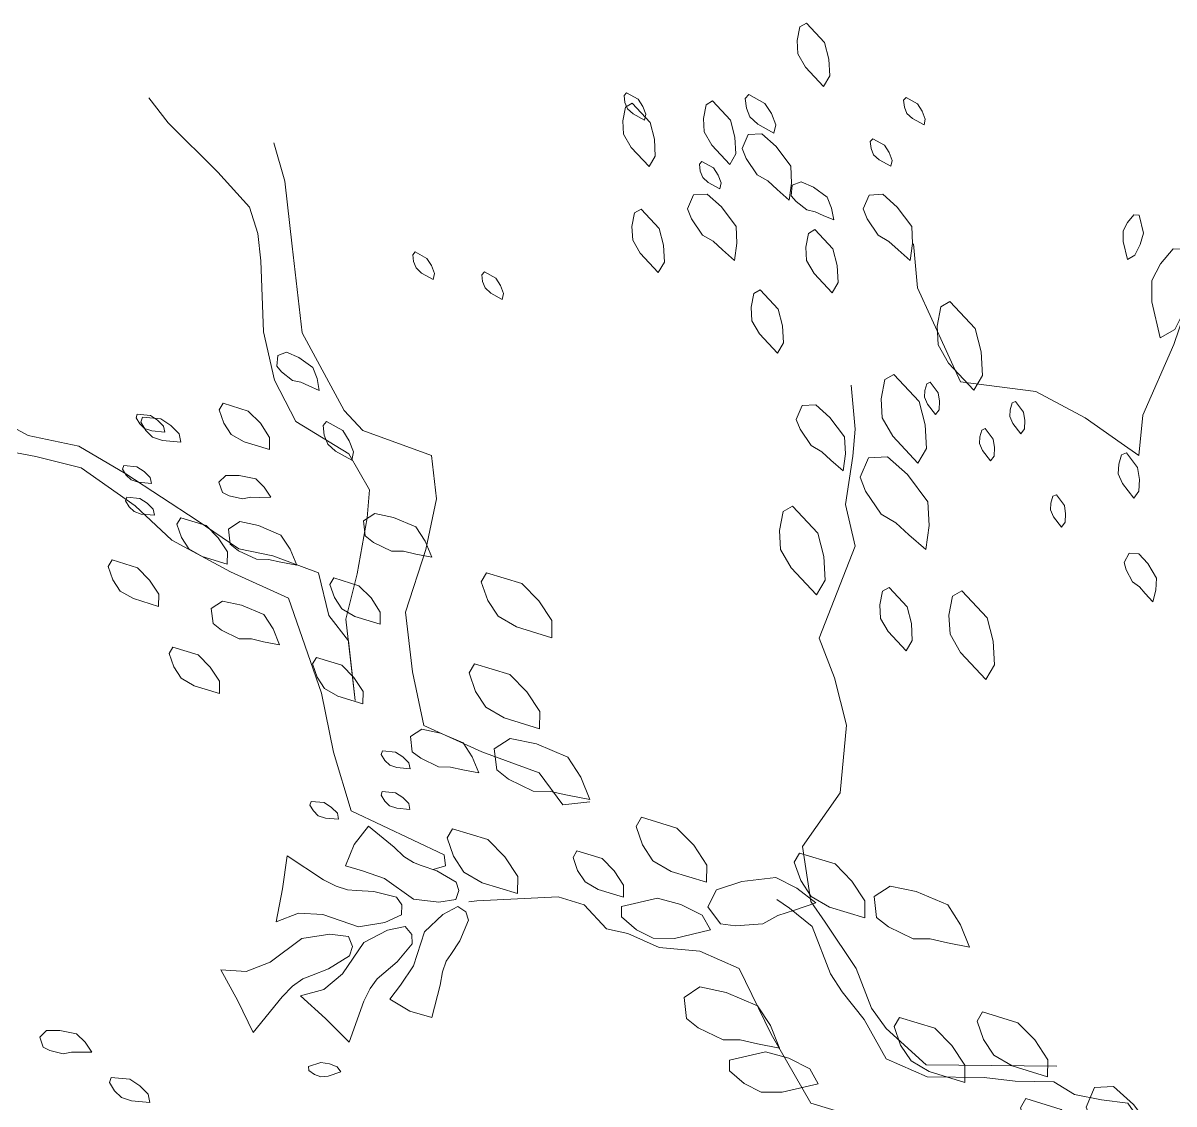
# Model space of a CAD drawing. Header units: millimetres. Extents: x 935 to 13922, y 3203 to 7816.
# Drawn here: x 2357 to 2453, y 5991.8 to 6082 of the extents above; entities that cross this region are included whole.
import ezdxf

# ---------------------------------------------------------------- set-up
doc = ezdxf.new("R2010")
doc.units = ezdxf.units.MM
doc.layers.add('ALBERO_rami', color=33, linetype='Continuous', lineweight=5)
doc.layers.add('PALMA_pianta - trees palm', color=74, linetype='Continuous', lineweight=5)
doc.layers.add('FIORITURA - flower', color=7, linetype='Continuous', lineweight=5, true_color=0xeb00eb)

msp = doc.modelspace()

# ---------------------------------------------------------------- linework, layer by layer
at = {"layer": 'ALBERO_rami', "linetype": 'Continuous'}
for points in [[(2352.531, 6050.208), (2357.42, 6047.557), (2361.65, 6046.665), (2365.582, 6044.363), (2371.532, 6040.458), (2375.011, 6038.104), (2377.831, 6037.509), (2381.66, 6036.113), (2382.526, 6032.544), (2384.143, 6030.436), (2384.711, 6025.459), (2383.936, 6032.247), (2384.881, 6036.022), (2385.723, 6040.702), (2385.918, 6043.017), (2384.198, 6046.029), (2379.761, 6048.732), (2377.99, 6052.197), (2377.072, 6056.218), (2376.853, 6062.153), (2376.595, 6064.415), (2375.884, 6066.626), (2373.259, 6069.536), (2369.12, 6073.648), (2367.503, 6075.755)], [(2455.888, 6075.806), (2454.414, 6069.806), (2454.298, 6058.904), (2453.036, 6055.158), (2450.434, 6049.263), (2450.116, 6045.883), (2448.623, 6046.932), (2445.637, 6049.03), (2441.523, 6051.234), (2435.232, 6052.05), (2431.648, 6059.888), (2431.311, 6063.557)], [(2404.301, 6016.981), (2402.048, 6016.741), (2400.078, 6019.419), (2395.292, 6021.165), (2390.454, 6023.364), (2389.485, 6027.837), (2388.917, 6032.815), (2390.613, 6038.051), (2391.506, 6042.279), (2391.093, 6045.899), (2385.35, 6047.994), (2383.785, 6049.649), (2380.293, 6056.127), (2379.467, 6063.368), (2378.847, 6068.798), (2377.935, 6071.984)], [(2391.214, 6011.336), (2392.25, 6011.649), (2392.147, 6012.554), (2384.386, 6016.253), (2382.912, 6021.127), (2381.891, 6026.054), (2379.15, 6033.992), (2374.312, 6036.191), (2369.423, 6038.842), (2366.345, 6041.699), (2361.857, 6044.854), (2358.079, 6045.799), (2350.577, 6047.234), (2344.277, 6050.183), (2339.594, 6051.024)], [(2443.275, 5994.917), (2432.369, 5995.029), (2429.017, 5998.071), (2427.813, 5999.775), (2426.531, 6003.078), (2423.94, 6006.958), (2422.736, 6008.662), (2422.032, 6013.274), (2425.183, 6017.754), (2425.713, 6023.387), (2424.72, 6027.345), (2423.439, 6030.648), (2426.436, 6038.324), (2425.626, 6041.81), (2426.233, 6045.845), (2426.445, 6048.099), (2426.108, 6051.768)], [(2401.665, 6009.067), (2394.875, 6008.74), (2394.208, 6008.631)], [(2428.275, 5990.183), (2422.745, 5991.838), (2419.421, 5997.605), (2416.753, 6003.084), (2413.477, 6004.527), (2410.095, 6004.844), (2407.475, 6005.998), (2405.693, 6006.393), (2403.833, 6008.385), (2401.665, 6009.067)], [(2450.663, 5988.064), (2450.036, 5990.656), (2449.197, 5991.843), (2447.006, 5992.127), (2444.751, 5992.576), (2443.026, 5993.608), (2439.785, 5993.674), (2437.201, 5993.995), (2432.454, 5994.044), (2429.031, 5995.552), (2427.199, 5998.812), (2425.357, 6001.122), (2424.391, 6002.637), (2422.861, 6006.581), (2420.945, 6008.107), (2419.905, 6008.837)]]:
    msp.add_lwpolyline(points, dxfattribs=at)
at = {"layer": 'FIORITURA - flower', "color": 232, "linetype": 'Continuous', "true_color": 0xe00070}
for points in [[(2387.97, 6013.22), (2388.788, 6012.442), (2389.575, 6011.92), (2390.222, 6011.689), (2391.517, 6011.229), (2393.128, 6010.291), (2393.368, 6009.598), (2393.1, 6008.844), (2391.683, 6008.619), (2389.587, 6008.878), (2387.157, 6010.593), (2385.323, 6011.245), (2383.904, 6011.644), (2384.642, 6013.431), (2385.819, 6014.962), (2387.97, 6013.22)], [(2382.078, 6010.487), (2383.135, 6009.94), (2384.087, 6009.641), (2384.811, 6009.598), (2386.259, 6009.513), (2388.168, 6009.037), (2388.616, 6008.405), (2388.566, 6007.561), (2387.195, 6006.916), (2384.994, 6006.561), (2382.027, 6007.585), (2379.975, 6007.706), (2378.115, 6006.969), (2378.641, 6009.722), (2379.047, 6012.482), (2382.078, 6010.487)], [(2391.802, 6001.683), (2391.992, 6002.794), (2392.31, 6003.684), (2392.691, 6004.256), (2393.453, 6005.399), (2394.183, 6007.115), (2393.961, 6007.814), (2393.294, 6008.258), (2392.024, 6007.59), (2390.5, 6006.129), (2389.579, 6003.301), (2388.499, 6001.681), (2387.601, 6000.513), (2389.261, 5999.522), (2391.12, 5999), (2391.802, 6001.683)], [(2378.609, 6000.717), (2379.492, 6001.606), (2380.35, 6002.212), (2381.062, 6002.488), (2382.485, 6003.04), (2384.245, 6004.132), (2384.49, 6004.909), (2384.168, 6005.739), (2382.587, 6005.944), (2380.267, 6005.59), (2377.623, 6003.609), (2375.606, 6002.827), (2373.505, 6002.967), (2374.918, 6000.377), (2376.214, 5997.742), (2378.609, 6000.717)], [(2385.445, 6000.348), (2385.965, 6001.419), (2386.549, 6002.227), (2387.104, 6002.694), (2388.213, 6003.629), (2389.458, 6005.153), (2389.439, 6005.927), (2388.893, 6006.573), (2387.41, 6006.271), (2385.434, 6005.238), (2383.668, 6002.643), (2382.097, 6001.318), (2380.165, 6000.796), (2382.233, 5998.905), (2384.209, 5996.936), (2385.445, 6000.348)]]:
    msp.add_lwpolyline(points, dxfattribs=at)
at = {"layer": 'PALMA_pianta - trees palm', "color": 95}
for points in [[(2423.797, 6076.7), (2422.293, 6078.312), (2421.666, 6079.408), (2421.603, 6080.535), (2421.822, 6081.678), (2422.37, 6081.991), (2423.874, 6080.379), (2424.235, 6078.986), (2424.314, 6077.577)], [(2408.864, 6073.875), (2407.9, 6074.409), (2407.432, 6074.833), (2407.228, 6075.359), (2407.156, 6075.936), (2407.368, 6076.17), (2408.332, 6075.636), (2408.719, 6075.029), (2408.974, 6074.371)], [(2419.654, 6072.809), (2418.303, 6073.557), (2417.649, 6074.15), (2417.363, 6074.887), (2417.262, 6075.696), (2417.559, 6076.023), (2418.909, 6075.275), (2419.451, 6074.426), (2419.808, 6073.505)], [(2409.244, 6070.003), (2407.74, 6071.615), (2407.112, 6072.711), (2407.049, 6073.838), (2407.268, 6074.981), (2407.816, 6075.295), (2409.321, 6073.683), (2409.682, 6072.289), (2409.761, 6070.88)], [(2415.97, 6070.192), (2414.465, 6071.804), (2413.838, 6072.9), (2413.775, 6074.027), (2413.994, 6075.17), (2414.542, 6075.483), (2416.047, 6073.871), (2416.407, 6072.478), (2416.486, 6071.069)], [(2432.182, 6073.483), (2431.218, 6074.017), (2430.75, 6074.441), (2430.546, 6074.967), (2430.474, 6075.545), (2430.686, 6075.778), (2431.65, 6075.244), (2432.037, 6074.638), (2432.292, 6073.98)], [(2419.148, 6068.807), (2418.27, 6069.323), (2417.346, 6070.685), (2417.016, 6071.515), (2417.517, 6072.674), (2418.645, 6072.737), (2419.836, 6071.673), (2421.058, 6070.045), (2421.137, 6068.636), (2420.934, 6067.211), (2419.918, 6068.095)], [(2429.411, 6070.032), (2428.446, 6070.566), (2427.979, 6070.991), (2427.774, 6071.517), (2427.702, 6072.094), (2427.914, 6072.328), (2428.879, 6071.794), (2429.265, 6071.187), (2429.521, 6070.529)], [(2415.146, 6068.144), (2414.182, 6068.678), (2413.715, 6069.102), (2413.51, 6069.628), (2413.438, 6070.206), (2413.65, 6070.439), (2414.615, 6069.905), (2415.001, 6069.298), (2415.257, 6068.641)], [(2423.11, 6066.233), (2422.414, 6066.387), (2421.504, 6067.093), (2421.105, 6067.574), (2421.188, 6068.454), (2421.925, 6068.74), (2422.948, 6068.289), (2424.114, 6067.47), (2424.471, 6066.549), (2424.644, 6065.557), (2423.777, 6065.925)], [(2414.586, 6063.779), (2413.708, 6064.295), (2412.784, 6065.657), (2412.454, 6066.487), (2412.955, 6067.645), (2414.083, 6067.709), (2415.274, 6066.645), (2416.497, 6065.017), (2416.575, 6063.608), (2416.372, 6062.183), (2415.356, 6063.067)], [(2429.245, 6063.765), (2428.368, 6064.281), (2427.443, 6065.643), (2427.114, 6066.473), (2427.614, 6067.631), (2428.742, 6067.695), (2429.933, 6066.631), (2431.156, 6065.003), (2431.235, 6063.594), (2431.032, 6062.169), (2430.015, 6063.053)], [(2410.006, 6061.165), (2408.501, 6062.777), (2407.874, 6063.873), (2407.811, 6065), (2408.03, 6066.143), (2408.578, 6066.457), (2410.083, 6064.845), (2410.444, 6063.452), (2410.522, 6062.042)], [(2449.152, 6062.261), (2448.804, 6063.765), (2448.808, 6064.648), (2449.164, 6065.354), (2449.697, 6065.97), (2450.139, 6065.968), (2450.486, 6064.465), (2450.218, 6063.494), (2449.772, 6062.612)], [(2424.506, 6059.46), (2423.002, 6061.072), (2422.375, 6062.168), (2422.312, 6063.295), (2422.531, 6064.438), (2423.079, 6064.752), (2424.583, 6063.14), (2424.944, 6061.746), (2425.023, 6060.337)], [(2391.222, 6060.59), (2390.257, 6061.124), (2389.79, 6061.548), (2389.586, 6062.074), (2389.513, 6062.651), (2389.725, 6062.885), (2390.69, 6062.351), (2391.077, 6061.744), (2391.332, 6061.086)], [(2451.885, 6055.715), (2451.189, 6058.723), (2451.196, 6060.49), (2451.909, 6061.901), (2452.974, 6063.134), (2453.858, 6063.13), (2454.554, 6060.122), (2454.016, 6058.181), (2453.125, 6056.417)], [(2396.988, 6058.923), (2396.024, 6059.457), (2395.556, 6059.882), (2395.352, 6060.408), (2395.279, 6060.985), (2395.492, 6061.219), (2396.456, 6060.685), (2396.843, 6060.078), (2397.098, 6059.42)], [(2419.944, 6054.432), (2418.44, 6056.044), (2417.813, 6057.14), (2417.75, 6058.267), (2417.969, 6059.41), (2418.517, 6059.723), (2420.021, 6058.112), (2420.382, 6056.718), (2420.461, 6055.309)], [(2436.346, 6051.336), (2434.239, 6053.592), (2433.361, 6055.126), (2433.273, 6056.704), (2433.58, 6058.305), (2434.347, 6058.743), (2436.453, 6056.487), (2436.958, 6054.536), (2437.069, 6052.563)], [(2380.177, 6052.009), (2379.481, 6052.163), (2378.571, 6052.869), (2378.172, 6053.35), (2378.255, 6054.23), (2378.992, 6054.516), (2380.015, 6054.065), (2381.181, 6053.246), (2381.539, 6052.325), (2381.712, 6051.333), (2380.844, 6051.701)], [(2431.675, 6045.261), (2429.569, 6047.518), (2428.691, 6049.052), (2428.603, 6050.63), (2428.909, 6052.23), (2429.677, 6052.669), (2431.783, 6050.412), (2432.288, 6048.462), (2432.399, 6046.489)], [(2433.136, 6049.306), (2432.472, 6050.186), (2432.217, 6050.763), (2432.245, 6051.327), (2432.413, 6051.884), (2432.702, 6052.011), (2433.366, 6051.131), (2433.473, 6050.419), (2433.438, 6049.715)], [(2377.567, 6046.383), (2375.458, 6047.027), (2374.368, 6047.662), (2373.749, 6048.607), (2373.367, 6049.706), (2373.685, 6050.251), (2375.794, 6049.608), (2376.803, 6048.581), (2377.576, 6047.401)], [(2423.644, 6046.206), (2422.766, 6046.722), (2421.841, 6048.084), (2421.512, 6048.913), (2422.013, 6050.072), (2423.141, 6050.135), (2424.332, 6049.071), (2425.554, 6047.443), (2425.633, 6046.034), (2425.43, 6044.609), (2424.414, 6045.493)], [(2440.257, 6047.7), (2439.593, 6048.58), (2439.339, 6049.158), (2439.366, 6049.721), (2439.535, 6050.278), (2439.824, 6050.406), (2440.487, 6049.525), (2440.594, 6048.814), (2440.56, 6048.109)], [(2368.833, 6047.849), (2367.735, 6047.945), (2367.135, 6048.142), (2366.735, 6048.54), (2366.434, 6049.038), (2366.533, 6049.338), (2367.631, 6049.242), (2368.231, 6048.845), (2368.732, 6048.348)], [(2370.177, 6047.011), (2368.64, 6047.145), (2367.8, 6047.421), (2367.24, 6047.978), (2366.818, 6048.675), (2366.956, 6049.095), (2368.494, 6048.961), (2369.334, 6048.405), (2370.035, 6047.709)], [(2384.428, 6045.513), (2383.078, 6046.261), (2382.424, 6046.855), (2382.138, 6047.592), (2382.036, 6048.4), (2382.333, 6048.727), (2383.684, 6047.979), (2384.225, 6047.13), (2384.583, 6046.209)], [(2437.726, 6045.438), (2437.062, 6046.318), (2436.807, 6046.896), (2436.835, 6047.46), (2437.003, 6048.017), (2437.292, 6048.144), (2437.956, 6047.264), (2438.063, 6046.552), (2438.028, 6045.847)], [(2449.68, 6042.338), (2448.751, 6043.57), (2448.394, 6044.379), (2448.433, 6045.168), (2448.669, 6045.948), (2449.073, 6046.126), (2450.003, 6044.894), (2450.152, 6043.897), (2450.104, 6042.911)], [(2429.836, 6040.286), (2428.608, 6041.008), (2427.313, 6042.915), (2426.852, 6044.076), (2427.553, 6045.698), (2429.132, 6045.787), (2430.8, 6044.297), (2432.511, 6042.018), (2432.622, 6040.046), (2432.337, 6038.051), (2430.915, 6039.288)], [(2367.705, 6043.57), (2366.606, 6043.665), (2366.007, 6043.863), (2365.606, 6044.26), (2365.305, 6044.758), (2365.404, 6045.058), (2366.502, 6044.962), (2367.103, 6044.566), (2367.603, 6044.068)], [(2376.009, 6042.409), (2375.311, 6042.267), (2374.192, 6042.542), (2373.632, 6042.82), (2373.35, 6043.657), (2373.907, 6044.218), (2375.025, 6044.222), (2376.423, 6043.948), (2377.124, 6043.252), (2377.686, 6042.416), (2376.744, 6042.4)], [(2367.957, 6040.916), (2366.859, 6041.012), (2366.259, 6041.209), (2365.859, 6041.607), (2365.558, 6042.105), (2365.657, 6042.405), (2366.755, 6042.309), (2367.355, 6041.912), (2367.856, 6041.415)], [(2443.665, 6039.909), (2443.001, 6040.789), (2442.747, 6041.367), (2442.774, 6041.931), (2442.943, 6042.488), (2443.232, 6042.615), (2443.896, 6041.735), (2444.002, 6041.023), (2443.968, 6040.318)], [(2423.202, 6034.259), (2421.096, 6036.516), (2420.218, 6038.05), (2420.129, 6039.628), (2420.436, 6041.228), (2421.203, 6041.667), (2423.309, 6039.41), (2423.815, 6037.459), (2423.925, 6035.487)], [(2374.042, 6036.833), (2371.934, 6037.477), (2370.843, 6038.112), (2370.224, 6039.057), (2369.843, 6040.156), (2370.161, 6040.701), (2372.269, 6040.058), (2373.279, 6039.031), (2374.051, 6037.851)], [(2377.487, 6037.223), (2376.469, 6037.231), (2374.987, 6037.948), (2374.287, 6038.502), (2374.142, 6039.756), (2375.087, 6040.374), (2376.65, 6040.048), (2378.523, 6039.25), (2379.296, 6038.069), (2379.832, 6036.734), (2378.511, 6036.991)], [(2388.753, 6037.905), (2387.735, 6037.913), (2386.253, 6038.63), (2385.553, 6039.184), (2385.407, 6040.438), (2386.353, 6041.056), (2387.916, 6040.73), (2389.789, 6039.932), (2390.561, 6038.751), (2391.098, 6037.416), (2389.776, 6037.673)], [(2450.163, 6034.925), (2449.589, 6035.348), (2449.045, 6036.364), (2448.877, 6036.966), (2449.31, 6037.736), (2450.1, 6037.697), (2450.851, 6036.869), (2451.583, 6035.646), (2451.535, 6034.66), (2451.289, 6033.683), (2450.647, 6034.372)], [(2368.312, 6033.307), (2366.203, 6033.95), (2365.112, 6034.586), (2364.494, 6035.53), (2364.112, 6036.63), (2364.43, 6037.175), (2366.539, 6036.531), (2367.548, 6035.505), (2368.321, 6034.324)], [(2386.801, 6031.807), (2384.692, 6032.451), (2383.601, 6033.086), (2382.983, 6034.031), (2382.601, 6035.13), (2382.919, 6035.676), (2385.028, 6035.032), (2386.037, 6034.006), (2386.81, 6032.825)], [(2401.117, 6030.691), (2398.164, 6031.592), (2396.637, 6032.481), (2395.771, 6033.804), (2395.237, 6035.343), (2395.682, 6036.107), (2398.634, 6035.205), (2400.047, 6033.769), (2401.129, 6032.116)], [(2430.689, 6029.587), (2429.185, 6031.199), (2428.558, 6032.295), (2428.495, 6033.422), (2428.714, 6034.565), (2429.262, 6034.879), (2430.766, 6033.267), (2431.127, 6031.873), (2431.206, 6030.464)], [(2437.338, 6027.2), (2435.232, 6029.457), (2434.354, 6030.991), (2434.266, 6032.569), (2434.572, 6034.169), (2435.339, 6034.608), (2437.446, 6032.351), (2437.951, 6030.4), (2438.061, 6028.428)], [(2376.051, 6030.587), (2375.033, 6030.596), (2373.551, 6031.312), (2372.851, 6031.866), (2372.705, 6033.12), (2373.65, 6033.739), (2375.214, 6033.413), (2377.086, 6032.614), (2377.859, 6031.434), (2378.396, 6030.098), (2377.074, 6030.355)], [(2373.391, 6026.034), (2371.282, 6026.677), (2370.191, 6027.313), (2369.573, 6028.257), (2369.191, 6029.357), (2369.509, 6029.902), (2371.618, 6029.259), (2372.627, 6028.232), (2373.4, 6027.052)], [(2385.364, 6025.172), (2383.256, 6025.816), (2382.165, 6026.451), (2381.546, 6027.396), (2381.165, 6028.495), (2381.483, 6029.04), (2383.591, 6028.397), (2384.601, 6027.37), (2385.373, 6026.19)], [(2400.109, 6023.095), (2397.157, 6023.996), (2395.63, 6024.886), (2394.764, 6026.208), (2394.229, 6027.747), (2394.675, 6028.511), (2397.627, 6027.61), (2399.04, 6026.173), (2400.122, 6024.52)], [(2392.682, 6019.897), (2391.663, 6019.905), (2390.182, 6020.622), (2389.482, 6021.176), (2389.336, 6022.43), (2390.281, 6023.049), (2391.845, 6022.723), (2393.717, 6021.924), (2394.49, 6020.743), (2395.027, 6019.408), (2393.705, 6019.665)], [(2401.005, 6017.867), (2399.579, 6017.878), (2397.505, 6018.882), (2396.525, 6019.657), (2396.321, 6021.413), (2397.644, 6022.279), (2399.833, 6021.822), (2402.455, 6020.705), (2403.537, 6019.051), (2404.288, 6017.182), (2402.437, 6017.542)], [(2389.292, 6019.753), (2388.194, 6019.848), (2387.594, 6020.046), (2387.194, 6020.443), (2386.893, 6020.941), (2386.992, 6021.241), (2388.09, 6021.145), (2388.69, 6020.749), (2389.191, 6020.251)], [(2389.279, 6016.358), (2388.181, 6016.454), (2387.582, 6016.651), (2387.181, 6017.049), (2386.88, 6017.547), (2386.979, 6017.847), (2388.077, 6017.751), (2388.677, 6017.354), (2389.178, 6016.857)], [(2383.334, 6015.535), (2382.236, 6015.631), (2381.636, 6015.828), (2381.235, 6016.226), (2380.934, 6016.724), (2381.033, 6017.023), (2382.132, 6016.928), (2382.732, 6016.531), (2383.232, 6016.034)], [(2414.044, 6010.285), (2411.092, 6011.186), (2409.564, 6012.076), (2408.699, 6013.398), (2408.164, 6014.937), (2408.609, 6015.701), (2411.562, 6014.8), (2412.975, 6013.363), (2414.056, 6011.71)], [(2398.272, 6009.33), (2395.32, 6010.231), (2393.793, 6011.121), (2392.927, 6012.443), (2392.392, 6013.982), (2392.837, 6014.746), (2395.79, 6013.845), (2397.203, 6012.408), (2398.285, 6010.755)], [(2407.092, 6009.028), (2404.984, 6009.672), (2403.893, 6010.307), (2403.274, 6011.252), (2402.892, 6012.351), (2403.21, 6012.896), (2405.319, 6012.253), (2406.328, 6011.227), (2407.101, 6010.046)], [(2427.236, 6007.304), (2424.284, 6008.205), (2422.756, 6009.095), (2421.891, 6010.417), (2421.356, 6011.957), (2421.801, 6012.72), (2424.754, 6011.819), (2426.167, 6010.382), (2427.248, 6008.729)], [(2419.98, 6007.504), (2418.739, 6006.802), (2416.441, 6006.634), (2415.205, 6006.815), (2414.15, 6008.234), (2414.863, 6009.645), (2416.987, 6010.345), (2419.816, 6010.687), (2421.58, 6009.797), (2423.165, 6008.553), (2421.383, 6007.94)], [(2432.706, 6005.544), (2431.281, 6005.555), (2429.207, 6006.559), (2428.227, 6007.334), (2428.023, 6009.09), (2429.346, 6009.956), (2431.535, 6009.499), (2434.156, 6008.382), (2435.238, 6006.729), (2435.989, 6004.859), (2434.139, 6005.219)], [(2414.362, 6006.294), (2411.355, 6005.598), (2409.587, 6005.605), (2408.176, 6006.318), (2406.944, 6007.383), (2406.947, 6008.267), (2409.955, 6008.963), (2411.897, 6008.425), (2413.66, 6007.534)], [(2416.846, 5997.126), (2415.421, 5997.138), (2413.346, 5998.142), (2412.366, 5998.917), (2412.162, 6000.673), (2413.486, 6001.539), (2415.674, 6001.082), (2418.296, 5999.964), (2419.378, 5998.311), (2420.129, 5996.442), (2418.279, 5996.802)], [(2435.576, 5993.58), (2432.624, 5994.481), (2431.097, 5995.371), (2430.231, 5996.693), (2429.696, 5998.232), (2430.142, 5998.996), (2433.094, 5998.094), (2434.507, 5996.658), (2435.589, 5995.005)], [(2442.499, 5994.043), (2439.546, 5994.944), (2438.019, 5995.834), (2437.154, 5997.156), (2436.619, 5998.695), (2437.064, 5999.459), (2440.017, 5998.558), (2441.429, 5997.121), (2442.511, 5995.468)], [(2361.055, 5996.095), (2360.356, 5995.953), (2359.237, 5996.228), (2358.677, 5996.505), (2358.395, 5997.343), (2358.952, 5997.904), (2360.07, 5997.908), (2361.469, 5997.634), (2362.17, 5996.938), (2362.731, 5996.102), (2361.789, 5996.086)], [(2423.357, 5993.453), (2420.349, 5992.757), (2418.582, 5992.764), (2417.171, 5993.476), (2415.939, 5994.542), (2415.942, 5995.426), (2418.95, 5996.121), (2420.892, 5995.584), (2422.655, 5994.693)], [(2383.513, 5994.464), (2382.471, 5994.104), (2381.843, 5994.041), (2381.315, 5994.241), (2380.838, 5994.574), (2380.806, 5994.888), (2381.848, 5995.247), (2382.558, 5995.129), (2383.218, 5994.878)], [(2367.58, 5991.89), (2366.042, 5992.024), (2365.203, 5992.301), (2364.642, 5992.857), (2364.221, 5993.555), (2364.359, 5993.974), (2365.897, 5993.84), (2366.737, 5993.285), (2367.438, 5992.589)], [(2448.692, 5987.73), (2447.463, 5988.453), (2446.169, 5990.359), (2445.708, 5991.521), (2446.409, 5993.143), (2447.988, 5993.231), (2449.655, 5991.742), (2451.367, 5989.463), (2451.477, 5987.49), (2451.193, 5985.496), (2449.77, 5986.733)], [(2446.119, 5986.801), (2443.166, 5987.702), (2441.639, 5988.592), (2440.774, 5989.914), (2440.239, 5991.453), (2440.684, 5992.217), (2443.637, 5991.315), (2445.049, 5989.879), (2446.131, 5988.226)]]:
    msp.add_lwpolyline(points, close=True, dxfattribs=at)

doc.saveas('drawing.dxf')
